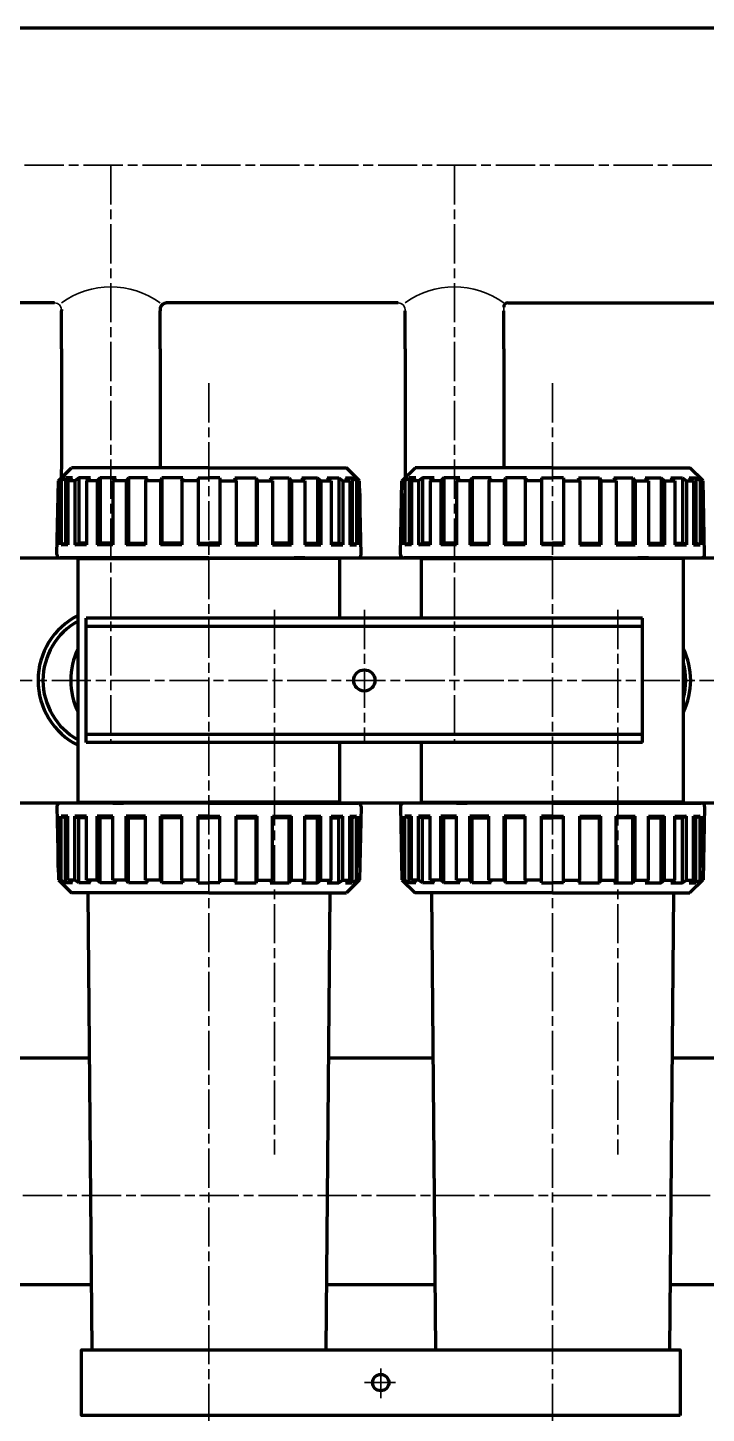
# Model space of a CAD drawing. Header units: millimetres. Extents: x -48 to 5523, y -114 to 5147.
# Drawn here: x 1820 to 2235, y 4158 to 5005 of the extents above; entities that cross this region are included whole.
import ezdxf

# ---------------------------------------------------------------- set-up
doc = ezdxf.new("R2010")
doc.units = ezdxf.units.MM
doc.linetypes.add('ACAD_ISO08W100', pattern=[36, 24, -3, 6, -3])
doc.layers.add('M_EQUIP_E3', color=3, linetype='Continuous', lineweight=35)
doc.layers.add('M_EQUIP_E7', color=7, linetype='Continuous', lineweight=70)

msp = doc.modelspace()

# ---------------------------------------------------------------- linework, layer by layer
at = {"layer": 'Defpoints', "color": 0, "linetype": 'ByBlock'}
for p in [(2015.21, 4735.88), (2225.21, 4735.88), (1857.21, 4726.91), (2067.21, 4726.91)]:
    msp.add_point(p, dxfattribs=at)
at = {"layer": 'M_EQUIP_E3', "linetype": 'ACAD_ISO08W100'}
msp.add_line((2886.56, 4920.92), (1243.15, 4920.92), dxfattribs=at)
at = {"layer": 'M_EQUIP_E3', "color": 3, "linetype": 'ACAD_ISO08W100', "lineweight": 35}
for p, q in [((1871.21, 4920.91), (1871.21, 4568.17)), ((2081.21, 4920.91), (2081.21, 4568.17)), ((1931.21, 4787.6), (1931.21, 3304.22)), ((2141.21, 4787.6), (2141.21, 3304.22)), ((1971.21, 4649.09), (1971.21, 4315.84)), ((2026.21, 4649.09), (2026.21, 4568.17)), ((2181.21, 4649.09), (2181.21, 4315.84)), ((2723.1, 4605.88), (1442.37, 4605.88)), ((2051.37, 4605.88), (2141.21, 4605.88)), ((1241.55, 4290.84), (2911.87, 4290.84)), ((2036.21, 4166.84), (2036.21, 4185.11)), ((2045.34, 4176.38), (2026.36, 4176.38))]:
    msp.add_line(p, q, dxfattribs=at)
at = {"layer": 'M_EQUIP_E7', "color": 7, "linetype": 'Continuous', "lineweight": 70}
for p, q in [((1324.13, 5005.06), (2791.21, 5005.09)), ((1836.87, 4836.73), (1695.36, 4836.73)), ((1841.06, 4808.61), (1841.06, 4831.91)), ((1901.36, 4808.61), (1901.36, 4831.91)), ((2046.87, 4836.73), (1905.36, 4836.73)), ((2046.87, 4836.73), (1905.36, 4836.73)), ((2051.06, 4808.61), (2051.06, 4831.91)), ((2111.36, 4808.61), (2111.36, 4831.91)), ((2113.86, 4836.76), (2257.06, 4836.73)), ((1591.21, 4680.88), (2786.21, 4680.88)), ((1626.21, 4680.88), (2776.21, 4680.88)), ((1626.21, 4680.88), (2776.21, 4680.88)), ((2196.21, 4643.88), (1856.21, 4643.88)), ((1856.21, 4567.88), (1856.21, 4643.88)), ((2196.21, 4638.88), (1856.21, 4638.88)), ((2196.21, 4567.88), (2196.21, 4643.88)), ((2196.21, 4572.88), (1856.21, 4572.88)), ((2196.21, 4567.88), (1856.21, 4567.88)), ((2676.21, 4530.88), (1591.21, 4530.88)), ((1857.3, 4475.88), (1859.66, 4196.38)), ((2005.13, 4475.88), (2002.76, 4196.38)), ((2067.3, 4475.88), (2069.66, 4196.38)), ((2215.13, 4475.88), (2212.76, 4196.38)), ((1794.26, 4374.99), (1858.16, 4374.99)), ((2004.26, 4374.99), (2068.16, 4374.99)), ((2214.26, 4374.99), (2278.16, 4374.99)), ((2214.27, 4374.99), (2278.15, 4374.99)), ((1793.1, 4236.38), (1859.32, 4236.38)), ((2003.1, 4236.38), (2069.32, 4236.38)), ((2213.1, 4236.38), (2279.32, 4236.38)), ((2213.1, 4236.38), (2279.32, 4236.38))]:
    msp.add_line(p, q, dxfattribs=at)
at = {"layer": 'M_EQUIP_E7'}
for p, q in [((1841.06, 4832.73), (1841.06, 4831.91)), ((1901.36, 4832.73), (1901.36, 4831.91)), ((1841.06, 4808.61), (1841.06, 4740.4)), ((1901.36, 4808.61), (1901.36, 4735.88)), ((2051.06, 4808.61), (2051.07, 4729.74)), ((2111.36, 4808.61), (2111.36, 4735.88)), ((1841.06, 4740.4), (1840.98, 4729.64))]:
    msp.add_line(p, q, dxfattribs=at)
at = {"layer": 'M_EQUIP_E7', "lineweight": 35}
for p, q in [((2051.06, 4808.61), (2051.06, 4832.73)), ((2111.36, 4808.61), (2111.36, 4834.26))]:
    msp.add_line(p, q, dxfattribs=at)
at = {"layer": 'M_EQUIP_E7', "linetype": 'Continuous'}
for p, q in [((1839.21, 4727.88), (1847.21, 4735.88)), ((1840.93, 4727.95), (1843.64, 4729.72)), ((1843.64, 4729.72), (1843.64, 4689.91)), ((1847.75, 4729.72), (1843.64, 4729.72)), ((1845.04, 4727.95), (1847.75, 4729.72)), ((1931.21, 4735.88), (1847.21, 4735.88)), ((1851.73, 4729.72), (1849.33, 4727.95)), ((1851.73, 4729.72), (1851.73, 4689.91)), ((1858.86, 4729.72), (1851.73, 4729.72)), ((1856.45, 4727.95), (1858.86, 4729.72)), ((1864.81, 4729.72), (1862.86, 4727.95)), ((1864.81, 4729.72), (1864.81, 4689.91)), ((1874.51, 4729.72), (1864.81, 4729.72)), ((1872.56, 4727.95), (1874.51, 4729.72)), ((1882.07, 4729.72), (1880.7, 4727.95)), ((1882.07, 4729.72), (1882.07, 4689.91)), ((1893.72, 4729.72), (1882.07, 4729.72)), ((1892.35, 4727.95), (1893.72, 4729.72)), ((1902.41, 4729.72), (1901.7, 4727.95)), ((1915.29, 4729.72), (1902.41, 4729.72)), ((1902.41, 4729.72), (1902.41, 4689.91)), ((1914.58, 4727.95), (1915.29, 4729.72)), ((1924.56, 4729.72), (1924.56, 4688.88)), ((1924.56, 4729.72), (1931.21, 4729.72)), ((1931.21, 4735.88), (2015.21, 4735.88)), ((1937.86, 4729.72), (1931.21, 4729.72)), ((1937.86, 4729.72), (1937.86, 4688.88)), ((1947.13, 4729.72), (1960.01, 4729.72)), ((1947.84, 4727.95), (1947.13, 4729.72)), ((1960.01, 4729.72), (1960.01, 4689.91)), ((1960.01, 4729.72), (1960.72, 4727.95)), ((1968.7, 4729.72), (1980.35, 4729.72)), ((1970.07, 4727.95), (1968.7, 4729.72)), ((1980.35, 4729.72), (1980.35, 4689.91)), ((1980.35, 4729.72), (1981.73, 4727.95)), ((1987.91, 4729.72), (1997.61, 4729.72)), ((1989.86, 4727.95), (1987.91, 4729.72)), ((1997.61, 4729.72), (1997.61, 4689.91)), ((1997.61, 4729.72), (1999.56, 4727.95)), ((2003.56, 4729.72), (2010.69, 4729.72)), ((2005.97, 4727.95), (2003.56, 4729.72)), ((2010.69, 4729.72), (2010.69, 4689.91)), ((2010.69, 4729.72), (2013.1, 4727.95)), ((2014.67, 4729.72), (2018.78, 4729.72)), ((2017.38, 4727.95), (2014.67, 4729.72)), ((2023.21, 4727.88), (2015.21, 4735.88)), ((2018.78, 4729.72), (2018.78, 4689.91)), ((2021.49, 4727.95), (2018.78, 4729.72)), ((2049.21, 4727.88), (2057.21, 4735.88)), ((2050.93, 4727.95), (2053.64, 4729.72)), ((2057.75, 4729.72), (2053.64, 4729.72)), ((2053.64, 4729.72), (2053.64, 4689.91)), ((2055.04, 4727.95), (2057.75, 4729.72)), ((2141.21, 4735.88), (2057.21, 4735.88)), ((2061.73, 4729.72), (2059.33, 4727.95)), ((2068.86, 4729.72), (2061.73, 4729.72)), ((2061.73, 4729.72), (2061.73, 4689.91)), ((2066.45, 4727.95), (2068.86, 4729.72)), ((2074.81, 4729.72), (2072.86, 4727.95)), ((2084.51, 4729.72), (2074.81, 4729.72)), ((2074.81, 4729.72), (2074.81, 4689.91)), ((2082.56, 4727.95), (2084.51, 4729.72)), ((2092.07, 4729.72), (2090.7, 4727.95)), ((2103.72, 4729.72), (2092.07, 4729.72)), ((2092.07, 4729.72), (2092.07, 4689.91)), ((2102.35, 4727.95), (2103.72, 4729.72)), ((2112.41, 4729.72), (2111.7, 4727.95)), ((2125.29, 4729.72), (2112.41, 4729.72)), ((2112.41, 4729.72), (2112.41, 4689.91)), ((2124.58, 4727.95), (2125.29, 4729.72)), ((2134.56, 4729.72), (2141.21, 4729.72)), ((2134.56, 4729.72), (2134.56, 4688.88)), ((2141.21, 4735.88), (2225.21, 4735.88)), ((2147.86, 4729.72), (2141.21, 4729.72)), ((2147.86, 4729.72), (2147.86, 4688.88)), ((2157.13, 4729.72), (2170.01, 4729.72)), ((2157.84, 4727.95), (2157.13, 4729.72)), ((2170.01, 4729.72), (2170.72, 4727.95)), ((2170.01, 4729.72), (2170.01, 4689.91)), ((2178.7, 4729.72), (2190.35, 4729.72)), ((2180.07, 4727.95), (2178.7, 4729.72)), ((2190.35, 4729.72), (2191.73, 4727.95)), ((2190.35, 4729.72), (2190.35, 4689.91)), ((2197.91, 4729.72), (2207.61, 4729.72)), ((2199.86, 4727.95), (2197.91, 4729.72)), ((2207.61, 4729.72), (2209.56, 4727.95)), ((2207.61, 4729.72), (2207.61, 4689.91)), ((2213.56, 4729.72), (2220.69, 4729.72)), ((2215.97, 4727.95), (2213.56, 4729.72)), ((2220.69, 4729.72), (2223.1, 4727.95)), ((2220.69, 4729.72), (2220.69, 4689.91)), ((2224.67, 4729.72), (2228.78, 4729.72)), ((2227.38, 4727.95), (2224.67, 4729.72)), ((2233.21, 4727.88), (2225.21, 4735.88)), ((2228.78, 4729.72), (2228.78, 4689.91)), ((2231.49, 4727.95), (2228.78, 4729.72)), ((2231.49, 4727.95), (2228.78, 4729.72)), ((2228.78, 4729.72), (2228.78, 4689.91)), ((1838.25, 4682.92), (1839.21, 4727.88)), ((1839.05, 4720.29), (1839.05, 4688.88)), ((1840.93, 4727.95), (1839.28, 4727.95)), ((1840.93, 4727.95), (1840.93, 4688.88)), ((1845.04, 4727.95), (1845.04, 4688.88)), ((1849.33, 4727.95), (1845.04, 4727.95)), ((1849.33, 4727.95), (1849.33, 4688.88)), ((1856.45, 4727.95), (1856.45, 4688.88)), ((1862.86, 4727.95), (1856.45, 4727.95)), ((1862.86, 4727.95), (1862.86, 4688.88)), ((1872.56, 4727.95), (1872.56, 4688.88)), ((1880.7, 4727.95), (1872.56, 4727.95)), ((1880.7, 4727.95), (1880.7, 4688.88)), ((1892.35, 4727.95), (1892.35, 4688.88)), ((1901.7, 4727.95), (1892.35, 4727.95)), ((1901.7, 4727.95), (1901.7, 4688.88)), ((1914.58, 4727.95), (1914.58, 4688.88)), ((1924.56, 4727.95), (1914.58, 4727.95)), ((1937.86, 4727.95), (1947.84, 4727.95)), ((1947.84, 4727.95), (1947.84, 4688.88)), ((1960.72, 4727.95), (1960.72, 4688.88)), ((1960.72, 4727.95), (1970.07, 4727.95)), ((1970.07, 4727.95), (1970.07, 4688.88)), ((1981.73, 4727.95), (1981.73, 4688.88)), ((1981.73, 4727.95), (1989.86, 4727.95)), ((1989.86, 4727.95), (1989.86, 4688.88)), ((1999.56, 4727.95), (1999.56, 4688.88)), ((1999.56, 4727.95), (2005.97, 4727.95)), ((2005.97, 4727.95), (2005.97, 4688.88)), ((2013.1, 4727.95), (2013.1, 4688.88)), ((2013.1, 4727.95), (2017.38, 4727.95)), ((2017.38, 4727.95), (2017.38, 4688.88)), ((2021.49, 4727.95), (2021.49, 4688.88)), ((2021.49, 4727.95), (2023.14, 4727.95)), ((2024.17, 4682.92), (2023.21, 4727.88)), ((2023.37, 4720.29), (2023.37, 4688.88)), ((2048.25, 4682.92), (2049.21, 4727.88)), ((2049.05, 4720.29), (2049.05, 4688.88)), ((2050.93, 4727.95), (2049.28, 4727.95)), ((2050.93, 4727.95), (2050.93, 4688.88)), ((2059.33, 4727.95), (2055.04, 4727.95)), ((2055.04, 4727.95), (2055.04, 4688.88)), ((2059.33, 4727.95), (2059.33, 4688.88)), ((2072.86, 4727.95), (2066.45, 4727.95)), ((2066.45, 4727.95), (2066.45, 4688.88)), ((2072.86, 4727.95), (2072.86, 4688.88)), ((2090.7, 4727.95), (2082.56, 4727.95)), ((2082.56, 4727.95), (2082.56, 4688.88)), ((2090.7, 4727.95), (2090.7, 4688.88)), ((2111.7, 4727.95), (2102.35, 4727.95)), ((2102.35, 4727.95), (2102.35, 4688.88)), ((2111.7, 4727.95), (2111.7, 4688.88)), ((2134.56, 4727.95), (2124.58, 4727.95)), ((2124.58, 4727.95), (2124.58, 4688.88)), ((2147.86, 4727.95), (2157.84, 4727.95)), ((2157.84, 4727.95), (2157.84, 4688.88)), ((2170.72, 4727.95), (2180.07, 4727.95)), ((2170.72, 4727.95), (2170.72, 4688.88)), ((2180.07, 4727.95), (2180.07, 4688.88)), ((2191.73, 4727.95), (2199.86, 4727.95)), ((2191.73, 4727.95), (2191.73, 4688.88)), ((2199.86, 4727.95), (2199.86, 4688.88)), ((2209.56, 4727.95), (2215.97, 4727.95)), ((2209.56, 4727.95), (2209.56, 4688.88)), ((2215.97, 4727.95), (2215.97, 4688.88)), ((2223.1, 4727.95), (2227.38, 4727.95)), ((2223.1, 4727.95), (2223.1, 4688.88)), ((2227.38, 4727.95), (2227.38, 4688.88)), ((2227.38, 4727.95), (2227.38, 4688.88)), ((2231.49, 4727.95), (2231.49, 4688.88)), ((2231.49, 4727.95), (2233.14, 4727.95)), ((2231.49, 4727.95), (2233.14, 4727.95)), ((2231.49, 4727.95), (2231.49, 4688.88)), ((2234.17, 4682.92), (2233.21, 4727.88)), ((2234.17, 4682.92), (2233.21, 4727.88)), ((2233.37, 4720.29), (2233.37, 4688.88)), ((2233.37, 4720.29), (2233.37, 4688.88)), ((1839.05, 4688.88), (1838.38, 4688.88)), ((1839.05, 4689.91), (1838.4, 4689.91)), ((1840.93, 4688.88), (1843.64, 4689.91)), ((1845.04, 4688.88), (1840.93, 4688.88)), ((1845.04, 4689.91), (1843.64, 4689.91)), ((1849.33, 4688.88), (1851.73, 4689.91)), ((1856.45, 4688.88), (1849.33, 4688.88)), ((1856.45, 4689.91), (1851.73, 4689.91)), ((1862.86, 4688.88), (1864.81, 4689.91)), ((1872.56, 4688.88), (1862.86, 4688.88)), ((1872.56, 4689.91), (1864.81, 4689.91)), ((1880.7, 4688.88), (1882.07, 4689.91)), ((1892.35, 4688.88), (1880.7, 4688.88)), ((1882.07, 4689.91), (1892.35, 4689.91)), ((1902.41, 4689.91), (1901.7, 4688.88)), ((1914.58, 4688.88), (1901.7, 4688.88)), ((1914.58, 4689.91), (1902.41, 4689.91)), ((1924.56, 4689.91), (1931.21, 4689.91)), ((1931.21, 4688.88), (1924.56, 4688.88)), ((1937.86, 4689.91), (1931.21, 4689.91)), ((1931.21, 4688.88), (1937.86, 4688.88)), ((1947.84, 4689.91), (1960.01, 4689.91)), ((1947.84, 4688.88), (1960.72, 4688.88)), ((1960.01, 4689.91), (1960.72, 4688.88)), ((1980.35, 4689.91), (1970.07, 4689.91)), ((1970.07, 4688.88), (1981.73, 4688.88)), ((1981.73, 4688.88), (1980.35, 4689.91)), ((1989.86, 4689.91), (1997.61, 4689.91)), ((1989.86, 4688.88), (1999.56, 4688.88)), ((1999.56, 4688.88), (1997.61, 4689.91)), ((2005.97, 4689.91), (2010.69, 4689.91)), ((2005.97, 4688.88), (2013.1, 4688.88)), ((2013.1, 4688.88), (2010.69, 4689.91)), ((2017.38, 4689.91), (2018.78, 4689.91)), ((2017.38, 4688.88), (2021.49, 4688.88)), ((2021.49, 4688.88), (2018.78, 4689.91)), ((2023.37, 4689.91), (2024.02, 4689.91)), ((2023.37, 4688.88), (2024.04, 4688.88)), ((2049.05, 4688.88), (2048.38, 4688.88)), ((2049.05, 4689.91), (2048.4, 4689.91)), ((2050.93, 4688.88), (2053.64, 4689.91)), ((2055.04, 4688.88), (2050.93, 4688.88)), ((2055.04, 4689.91), (2053.64, 4689.91)), ((2059.33, 4688.88), (2061.73, 4689.91)), ((2066.45, 4688.88), (2059.33, 4688.88)), ((2066.45, 4689.91), (2061.73, 4689.91)), ((2072.86, 4688.88), (2074.81, 4689.91)), ((2082.56, 4688.88), (2072.86, 4688.88)), ((2082.56, 4689.91), (2074.81, 4689.91)), ((2090.7, 4688.88), (2092.07, 4689.91)), ((2102.35, 4688.88), (2090.7, 4688.88)), ((2092.07, 4689.91), (2102.35, 4689.91)), ((2112.41, 4689.91), (2111.7, 4688.88)), ((2124.58, 4688.88), (2111.7, 4688.88)), ((2124.58, 4689.91), (2112.41, 4689.91)), ((2134.56, 4689.91), (2141.21, 4689.91)), ((2141.21, 4688.88), (2134.56, 4688.88)), ((2147.86, 4689.91), (2141.21, 4689.91)), ((2141.21, 4688.88), (2147.86, 4688.88)), ((2157.84, 4689.91), (2170.01, 4689.91)), ((2157.84, 4688.88), (2170.72, 4688.88)), ((2170.01, 4689.91), (2170.72, 4688.88)), ((2190.35, 4689.91), (2180.07, 4689.91)), ((2180.07, 4688.88), (2191.73, 4688.88)), ((2191.73, 4688.88), (2190.35, 4689.91)), ((2199.86, 4689.91), (2207.61, 4689.91)), ((2199.86, 4688.88), (2209.56, 4688.88)), ((2209.56, 4688.88), (2207.61, 4689.91)), ((2215.97, 4689.91), (2220.69, 4689.91)), ((2215.97, 4688.88), (2223.1, 4688.88)), ((2223.1, 4688.88), (2220.69, 4689.91)), ((2227.38, 4689.91), (2228.78, 4689.91)), ((2227.38, 4689.91), (2228.78, 4689.91)), ((2227.38, 4688.88), (2231.49, 4688.88)), ((2227.38, 4688.88), (2231.49, 4688.88)), ((2231.49, 4688.88), (2228.78, 4689.91)), ((2231.49, 4688.88), (2228.78, 4689.91)), ((2233.37, 4689.91), (2234.02, 4689.91)), ((2233.37, 4689.91), (2234.02, 4689.91)), ((2233.37, 4688.88), (2234.04, 4688.88)), ((2233.37, 4688.88), (2234.04, 4688.88)), ((1931.21, 4680.88), (1840.25, 4680.88)), ((1850.94, 4680.88), (1851.21, 4680.41)), ((1850.94, 4680.88), (1851.21, 4680.41)), ((1851.21, 4605.88), (1851.21, 4680.41)), ((1851.21, 4680.41), (1931.21, 4680.41)), ((1872.57, 4680.88), (1879.01, 4680.88)), ((1931.21, 4680.88), (2022.17, 4680.88)), ((2011.21, 4680.41), (1931.21, 4680.41)), ((1989.85, 4680.88), (1983.41, 4680.88)), ((2011.48, 4680.88), (2011.21, 4680.41)), ((2011.48, 4680.88), (2011.21, 4680.41)), ((2011.21, 4643.88), (2011.21, 4680.41)), ((2141.21, 4680.88), (2050.25, 4680.88)), ((2060.94, 4680.88), (2061.21, 4680.41)), ((2060.94, 4680.88), (2061.21, 4680.41)), ((2061.21, 4680.41), (2141.21, 4680.41)), ((2061.21, 4643.88), (2061.21, 4680.41)), ((2082.57, 4680.88), (2089.01, 4680.88)), ((2141.21, 4680.88), (2232.17, 4680.88)), ((2221.21, 4680.41), (2141.21, 4680.41)), ((2199.85, 4680.88), (2193.41, 4680.88)), ((2221.48, 4680.88), (2221.21, 4680.41)), ((2221.48, 4680.88), (2221.21, 4680.41)), ((2221.21, 4605.88), (2221.21, 4680.41)), ((1851.21, 4531.34), (1851.21, 4605.88)), ((2221.21, 4531.34), (2221.21, 4605.88)), ((2011.21, 4531.34), (2011.21, 4567.88)), ((2061.21, 4531.34), (2061.21, 4567.88)), ((1838.25, 4528.83), (1839.21, 4483.88)), ((1931.21, 4530.88), (1840.25, 4530.88)), ((1850.94, 4530.88), (1851.21, 4531.34)), ((1851.21, 4531.34), (1931.21, 4531.34)), ((1872.57, 4530.88), (1879.01, 4530.88)), ((2011.21, 4531.34), (1931.21, 4531.34)), ((1931.21, 4530.88), (2022.17, 4530.88)), ((1989.85, 4530.88), (1983.41, 4530.88)), ((2011.48, 4530.88), (2011.21, 4531.34)), ((2024.17, 4528.83), (2023.21, 4483.88)), ((2048.25, 4528.83), (2049.21, 4483.88)), ((2141.21, 4530.88), (2050.25, 4530.88)), ((2060.94, 4530.88), (2061.21, 4531.34)), ((2061.21, 4531.34), (2141.21, 4531.34)), ((2082.57, 4530.88), (2089.01, 4530.88)), ((2221.21, 4531.34), (2141.21, 4531.34)), ((2141.21, 4530.88), (2232.17, 4530.88)), ((2199.85, 4530.88), (2193.41, 4530.88)), ((2221.48, 4530.88), (2221.21, 4531.34)), ((2234.17, 4528.83), (2233.21, 4483.88)), ((1839.05, 4522.88), (1838.38, 4522.88)), ((1839.05, 4521.85), (1838.4, 4521.85)), ((1839.05, 4491.46), (1839.05, 4522.88)), ((1840.93, 4483.8), (1840.93, 4522.88)), ((1840.93, 4522.88), (1843.64, 4521.85)), ((1845.04, 4522.88), (1840.93, 4522.88)), ((1843.64, 4482.03), (1843.64, 4521.85)), ((1845.04, 4521.85), (1843.64, 4521.85)), ((1845.04, 4483.8), (1845.04, 4522.88)), ((1849.33, 4483.8), (1849.33, 4522.88)), ((1849.33, 4522.88), (1851.73, 4521.85)), ((1856.45, 4522.88), (1849.33, 4522.88)), ((1851.73, 4482.03), (1851.73, 4521.85)), ((1856.45, 4521.85), (1851.73, 4521.85)), ((1856.45, 4483.8), (1856.45, 4522.88)), ((1862.86, 4483.8), (1862.86, 4522.88)), ((1872.56, 4522.88), (1862.86, 4522.88)), ((1862.86, 4522.88), (1864.81, 4521.85)), ((1864.81, 4482.03), (1864.81, 4521.85)), ((1872.56, 4521.85), (1864.81, 4521.85)), ((1872.56, 4483.8), (1872.56, 4522.88)), ((1892.35, 4522.88), (1880.7, 4522.88)), ((1880.7, 4483.8), (1880.7, 4522.88)), ((1880.7, 4522.88), (1882.07, 4521.85)), ((1882.07, 4521.85), (1892.35, 4521.85)), ((1882.07, 4482.03), (1882.07, 4521.85)), ((1892.35, 4483.8), (1892.35, 4522.88)), ((1914.58, 4522.88), (1901.7, 4522.88)), ((1901.7, 4483.8), (1901.7, 4522.88)), ((1902.41, 4521.85), (1901.7, 4522.88)), ((1914.58, 4521.85), (1902.41, 4521.85)), ((1902.41, 4482.03), (1902.41, 4521.85)), ((1914.58, 4483.8), (1914.58, 4522.88)), ((1924.56, 4482.03), (1924.56, 4522.88)), ((1931.21, 4522.88), (1924.56, 4522.88)), ((1924.56, 4521.85), (1931.21, 4521.85)), ((1931.21, 4522.88), (1937.86, 4522.88)), ((1937.86, 4521.85), (1931.21, 4521.85)), ((1937.86, 4482.03), (1937.86, 4522.88)), ((1947.84, 4483.8), (1947.84, 4522.88)), ((1947.84, 4522.88), (1960.72, 4522.88)), ((1947.84, 4521.85), (1960.01, 4521.85)), ((1960.01, 4521.85), (1960.72, 4522.88)), ((1960.01, 4482.03), (1960.01, 4521.85)), ((1960.72, 4483.8), (1960.72, 4522.88)), ((1970.07, 4483.8), (1970.07, 4522.88)), ((1970.07, 4522.88), (1981.73, 4522.88)), ((1980.35, 4521.85), (1970.07, 4521.85)), ((1981.73, 4522.88), (1980.35, 4521.85)), ((1980.35, 4482.03), (1980.35, 4521.85)), ((1981.73, 4483.8), (1981.73, 4522.88)), ((1989.86, 4483.8), (1989.86, 4522.88)), ((1989.86, 4522.88), (1999.56, 4522.88)), ((1989.86, 4521.85), (1997.61, 4521.85)), ((1999.56, 4522.88), (1997.61, 4521.85)), ((1997.61, 4482.03), (1997.61, 4521.85)), ((1999.56, 4483.8), (1999.56, 4522.88)), ((2005.97, 4483.8), (2005.97, 4522.88)), ((2005.97, 4522.88), (2013.1, 4522.88)), ((2005.97, 4521.85), (2010.69, 4521.85)), ((2013.1, 4522.88), (2010.69, 4521.85)), ((2010.69, 4482.03), (2010.69, 4521.85)), ((2013.1, 4483.8), (2013.1, 4522.88)), ((2017.38, 4483.8), (2017.38, 4522.88)), ((2017.38, 4522.88), (2021.49, 4522.88)), ((2017.38, 4521.85), (2018.78, 4521.85)), ((2021.49, 4522.88), (2018.78, 4521.85)), ((2018.78, 4482.03), (2018.78, 4521.85)), ((2021.49, 4483.8), (2021.49, 4522.88)), ((2023.37, 4491.46), (2023.37, 4522.88)), ((2023.37, 4522.88), (2024.04, 4522.88)), ((2023.37, 4521.85), (2024.02, 4521.85)), ((2049.05, 4522.88), (2048.38, 4522.88)), ((2049.05, 4521.85), (2048.4, 4521.85)), ((2049.05, 4491.46), (2049.05, 4522.88)), ((2050.93, 4483.8), (2050.93, 4522.88)), ((2050.93, 4522.88), (2053.64, 4521.85)), ((2055.04, 4522.88), (2050.93, 4522.88)), ((2053.64, 4482.03), (2053.64, 4521.85)), ((2055.04, 4521.85), (2053.64, 4521.85)), ((2055.04, 4483.8), (2055.04, 4522.88)), ((2059.33, 4483.8), (2059.33, 4522.88)), ((2059.33, 4522.88), (2061.73, 4521.85)), ((2066.45, 4522.88), (2059.33, 4522.88)), ((2061.73, 4482.03), (2061.73, 4521.85)), ((2066.45, 4521.85), (2061.73, 4521.85)), ((2066.45, 4483.8), (2066.45, 4522.88)), ((2072.86, 4483.8), (2072.86, 4522.88)), ((2082.56, 4522.88), (2072.86, 4522.88)), ((2072.86, 4522.88), (2074.81, 4521.85)), ((2074.81, 4482.03), (2074.81, 4521.85)), ((2082.56, 4521.85), (2074.81, 4521.85)), ((2082.56, 4483.8), (2082.56, 4522.88)), ((2090.7, 4483.8), (2090.7, 4522.88)), ((2102.35, 4522.88), (2090.7, 4522.88)), ((2090.7, 4522.88), (2092.07, 4521.85)), ((2092.07, 4482.03), (2092.07, 4521.85)), ((2092.07, 4521.85), (2102.35, 4521.85)), ((2102.35, 4483.8), (2102.35, 4522.88)), ((2111.7, 4483.8), (2111.7, 4522.88)), ((2112.41, 4521.85), (2111.7, 4522.88)), ((2124.58, 4522.88), (2111.7, 4522.88)), ((2112.41, 4482.03), (2112.41, 4521.85)), ((2124.58, 4521.85), (2112.41, 4521.85)), ((2124.58, 4483.8), (2124.58, 4522.88)), ((2134.56, 4482.03), (2134.56, 4522.88)), ((2141.21, 4522.88), (2134.56, 4522.88)), ((2134.56, 4521.85), (2141.21, 4521.85)), ((2141.21, 4522.88), (2147.86, 4522.88)), ((2147.86, 4521.85), (2141.21, 4521.85)), ((2147.86, 4482.03), (2147.86, 4522.88)), ((2157.84, 4483.8), (2157.84, 4522.88)), ((2157.84, 4522.88), (2170.72, 4522.88)), ((2157.84, 4521.85), (2170.01, 4521.85)), ((2170.01, 4521.85), (2170.72, 4522.88)), ((2170.01, 4482.03), (2170.01, 4521.85)), ((2170.72, 4483.8), (2170.72, 4522.88)), ((2180.07, 4483.8), (2180.07, 4522.88)), ((2180.07, 4522.88), (2191.73, 4522.88)), ((2190.35, 4521.85), (2180.07, 4521.85)), ((2191.73, 4522.88), (2190.35, 4521.85)), ((2190.35, 4482.03), (2190.35, 4521.85)), ((2191.73, 4483.8), (2191.73, 4522.88)), ((2199.86, 4483.8), (2199.86, 4522.88)), ((2199.86, 4522.88), (2209.56, 4522.88)), ((2199.86, 4521.85), (2207.61, 4521.85)), ((2209.56, 4522.88), (2207.61, 4521.85)), ((2207.61, 4482.03), (2207.61, 4521.85)), ((2209.56, 4483.8), (2209.56, 4522.88)), ((2215.97, 4483.8), (2215.97, 4522.88)), ((2215.97, 4522.88), (2223.1, 4522.88)), ((2215.97, 4521.85), (2220.69, 4521.85)), ((2223.1, 4522.88), (2220.69, 4521.85)), ((2220.69, 4482.03), (2220.69, 4521.85)), ((2223.1, 4483.8), (2223.1, 4522.88)), ((2227.38, 4483.8), (2227.38, 4522.88)), ((2227.38, 4522.88), (2231.49, 4522.88)), ((2227.38, 4521.85), (2228.78, 4521.85)), ((2231.49, 4522.88), (2228.78, 4521.85)), ((2228.78, 4482.03), (2228.78, 4521.85)), ((2231.49, 4483.8), (2231.49, 4522.88)), ((2233.37, 4491.46), (2233.37, 4522.88)), ((2233.37, 4522.88), (2234.04, 4522.88)), ((2233.37, 4521.85), (2234.02, 4521.85)), ((1839.21, 4483.88), (1847.21, 4475.88)), ((1840.93, 4483.8), (1839.28, 4483.8)), ((1840.93, 4483.8), (1843.64, 4482.03)), ((1849.33, 4483.8), (1845.04, 4483.8)), ((1845.04, 4483.8), (1847.75, 4482.03)), ((1851.73, 4482.03), (1849.33, 4483.8)), ((1862.86, 4483.8), (1856.45, 4483.8)), ((1856.45, 4483.8), (1858.86, 4482.03)), ((1864.81, 4482.03), (1862.86, 4483.8)), ((1872.56, 4483.8), (1874.51, 4482.03)), ((1880.7, 4483.8), (1872.56, 4483.8)), ((1882.07, 4482.03), (1880.7, 4483.8)), ((1901.7, 4483.8), (1892.35, 4483.8)), ((1892.35, 4483.8), (1893.72, 4482.03)), ((1902.41, 4482.03), (1901.7, 4483.8)), ((1924.56, 4483.8), (1914.58, 4483.8)), ((1914.58, 4483.8), (1915.29, 4482.03)), ((1937.86, 4483.8), (1947.84, 4483.8)), ((1947.84, 4483.8), (1947.13, 4482.03)), ((1960.01, 4482.03), (1960.72, 4483.8)), ((1960.72, 4483.8), (1970.07, 4483.8)), ((1970.07, 4483.8), (1968.7, 4482.03)), ((1980.35, 4482.03), (1981.73, 4483.8)), ((1981.73, 4483.8), (1989.86, 4483.8)), ((1989.86, 4483.8), (1987.91, 4482.03)), ((1997.61, 4482.03), (1999.56, 4483.8)), ((1999.56, 4483.8), (2005.97, 4483.8)), ((2005.97, 4483.8), (2003.56, 4482.03)), ((2010.69, 4482.03), (2013.1, 4483.8)), ((2013.1, 4483.8), (2017.38, 4483.8)), ((2017.38, 4483.8), (2014.67, 4482.03)), ((2023.21, 4483.88), (2015.21, 4475.88)), ((2021.49, 4483.8), (2018.78, 4482.03)), ((2021.49, 4483.8), (2023.14, 4483.8)), ((2049.21, 4483.88), (2057.21, 4475.88)), ((2050.93, 4483.8), (2049.28, 4483.8)), ((2050.93, 4483.8), (2053.64, 4482.03)), ((2059.33, 4483.8), (2055.04, 4483.8)), ((2055.04, 4483.8), (2057.75, 4482.03)), ((2061.73, 4482.03), (2059.33, 4483.8)), ((2072.86, 4483.8), (2066.45, 4483.8)), ((2066.45, 4483.8), (2068.86, 4482.03)), ((2074.81, 4482.03), (2072.86, 4483.8)), ((2090.7, 4483.8), (2082.56, 4483.8)), ((2082.56, 4483.8), (2084.51, 4482.03)), ((2092.07, 4482.03), (2090.7, 4483.8)), ((2111.7, 4483.8), (2102.35, 4483.8)), ((2102.35, 4483.8), (2103.72, 4482.03)), ((2112.41, 4482.03), (2111.7, 4483.8)), ((2134.56, 4483.8), (2124.58, 4483.8)), ((2124.58, 4483.8), (2125.29, 4482.03)), ((2147.86, 4483.8), (2157.84, 4483.8)), ((2157.84, 4483.8), (2157.13, 4482.03)), ((2170.01, 4482.03), (2170.72, 4483.8)), ((2170.72, 4483.8), (2180.07, 4483.8)), ((2180.07, 4483.8), (2178.7, 4482.03)), ((2190.35, 4482.03), (2191.73, 4483.8)), ((2191.73, 4483.8), (2199.86, 4483.8)), ((2199.86, 4483.8), (2197.91, 4482.03)), ((2207.61, 4482.03), (2209.56, 4483.8)), ((2209.56, 4483.8), (2215.97, 4483.8)), ((2215.97, 4483.8), (2213.56, 4482.03)), ((2220.69, 4482.03), (2223.1, 4483.8)), ((2223.1, 4483.8), (2227.38, 4483.8)), ((2227.38, 4483.8), (2224.67, 4482.03)), ((2233.21, 4483.88), (2225.21, 4475.88)), ((2231.49, 4483.8), (2228.78, 4482.03)), ((2231.49, 4483.8), (2233.14, 4483.8)), ((1847.75, 4482.03), (1843.64, 4482.03)), ((1931.21, 4475.88), (1847.21, 4475.88)), ((1858.86, 4482.03), (1851.73, 4482.03)), ((1874.51, 4482.03), (1864.81, 4482.03)), ((1893.72, 4482.03), (1882.07, 4482.03)), ((1915.29, 4482.03), (1902.41, 4482.03)), ((1924.56, 4482.03), (1931.21, 4482.03)), ((1937.86, 4482.03), (1931.21, 4482.03)), ((1931.21, 4475.88), (2015.21, 4475.88)), ((1947.13, 4482.03), (1960.01, 4482.03)), ((1968.7, 4482.03), (1980.35, 4482.03)), ((1987.91, 4482.03), (1997.61, 4482.03)), ((2003.56, 4482.03), (2010.69, 4482.03)), ((2014.67, 4482.03), (2018.78, 4482.03)), ((2057.75, 4482.03), (2053.64, 4482.03)), ((2141.21, 4475.88), (2057.21, 4475.88)), ((2068.86, 4482.03), (2061.73, 4482.03)), ((2084.51, 4482.03), (2074.81, 4482.03)), ((2103.72, 4482.03), (2092.07, 4482.03)), ((2125.29, 4482.03), (2112.41, 4482.03)), ((2134.56, 4482.03), (2141.21, 4482.03)), ((2147.86, 4482.03), (2141.21, 4482.03)), ((2141.21, 4475.88), (2225.21, 4475.88)), ((2157.13, 4482.03), (2170.01, 4482.03)), ((2178.7, 4482.03), (2190.35, 4482.03)), ((2197.91, 4482.03), (2207.61, 4482.03)), ((2213.56, 4482.03), (2220.69, 4482.03)), ((2224.67, 4482.03), (2228.78, 4482.03))]:
    msp.add_line(p, q, dxfattribs=at)
at = {"layer": 'M_EQUIP_E7', "color": 7, "linetype": 'Continuous', "lineweight": 70}
msp.add_lwpolyline([(2219.15, 4156.38), (1853.27, 4156.38), (1853.27, 4196.38), (2219.15, 4196.38)], close=True, dxfattribs=at)
for centre, radius in [((2026.21, 4605.88), 6.5), ((2036.21, 4176.38), 5)]:
    msp.add_circle(centre, radius, dxfattribs=at)
at = {"layer": 'M_EQUIP_E7', "lineweight": 35}
for centre, radius, start, end in [((1871.21, 4795.61), 50.99, 53.75302, 126.24698), ((1871.21, 4795.61), 50.99, 53.75302, 126.24698), ((2081.21, 4795.61), 50.99, 53.75302, 126.24698), ((1837.06, 4832.73), 4, 0, 90.00179), ((1837.06, 4832.73), 4, 0, 90.00179), ((1837.06, 4832.73), 4, 0, 90.00179), ((1837.06, 4832.73), 4, 0, 90.00179), ((2047.06, 4832.73), 4, 0, 90.00179), ((2047.06, 4832.73), 4, 0, 90.00179)]:
    msp.add_arc(centre, radius, start, end, dxfattribs=at)
at = {"layer": 'M_EQUIP_E7', "lineweight": 70}
for centre, radius, start in [((1905.36, 4832.73), 4, 89.99821), ((1905.36, 4832.73), 4, 89.99821), ((2113.86, 4834.26), 2.5, 90)]:
    msp.add_arc(centre, radius, start, 180, dxfattribs=at)
at = {"layer": 'M_EQUIP_E7', "linetype": 'Continuous'}
for centre, radius, start, end in [((1840.25, 4682.88), 2, 178.78112, 270), ((2022.17, 4682.88), 2, 270, 1.21888), ((2050.25, 4682.88), 2, 178.78112, 270), ((2232.17, 4682.88), 2, 270, 1.21888), ((1871.21, 4605.88), 44.45, 116.74008, 243.25992), ((1871.21, 4605.88), 41.45, 118.8494, 241.1506), ((1891.21, 4605.88), 44.45, 154.14329, 205.85671), ((2181.21, 4605.88), 44.45, 334.14329, 25.85671), ((2181.21, 4605.88), 41.45, 344.80035, 15.19965), ((1840.25, 4528.88), 2, 90, 181.21888), ((2022.17, 4528.88), 2, 358.78112, 90), ((2050.25, 4528.88), 2, 90, 181.21888), ((2232.17, 4528.88), 2, 358.78112, 90)]:
    msp.add_arc(centre, radius, start, end, dxfattribs=at)

doc.saveas('drawing.dxf')
